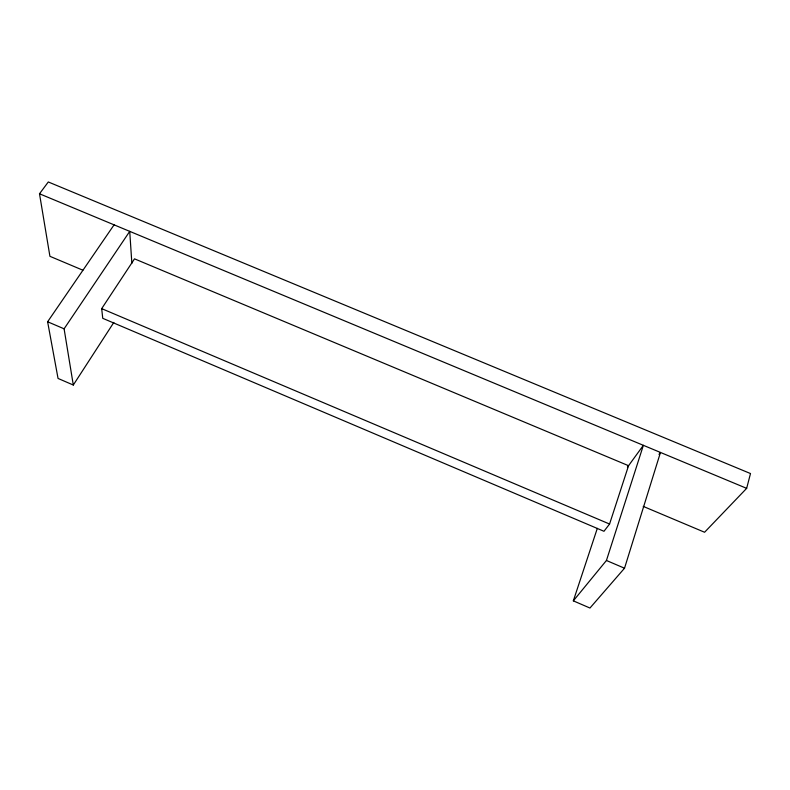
<?xml version="1.0" encoding="UTF-8"?>
<svg xmlns="http://www.w3.org/2000/svg" width="790" height="790" viewBox="0 0 790 790"><rect width="100%" height="100%" fill="white"/><g stroke="black" fill="none" stroke-linecap="round" stroke-linejoin="round"><path stroke-width="1.19" d="M643.208 506.38L704.581 532.253L746.659 488.348L750.5 473.546L48.299 181.967L39.5 193.777L49.918 256.306L82.871 270.2M597.319 528.352L573.333 600.854L589.962 608.033L624.525 568.217L660.47 452.443L658.998 454.378M573.333 600.854L606.434 560.485L643.376 445.323L627.438 467.216M609.564 524.037L628.544 465.695L134.517 258.844L101.683 308.633L102.749 318.321L603.975 531.285L609.564 524.037L101.683 308.633M114.076 224.844L47.617 321.767L58.045 378.44L73.302 385.026L113.829 322.429M73.302 385.026L64.099 328.818L129.728 231.361L131.861 263.346M39.5 193.777L746.659 488.348M47.617 321.767L64.099 328.818M606.434 560.485L624.525 568.217"/></g></svg>
